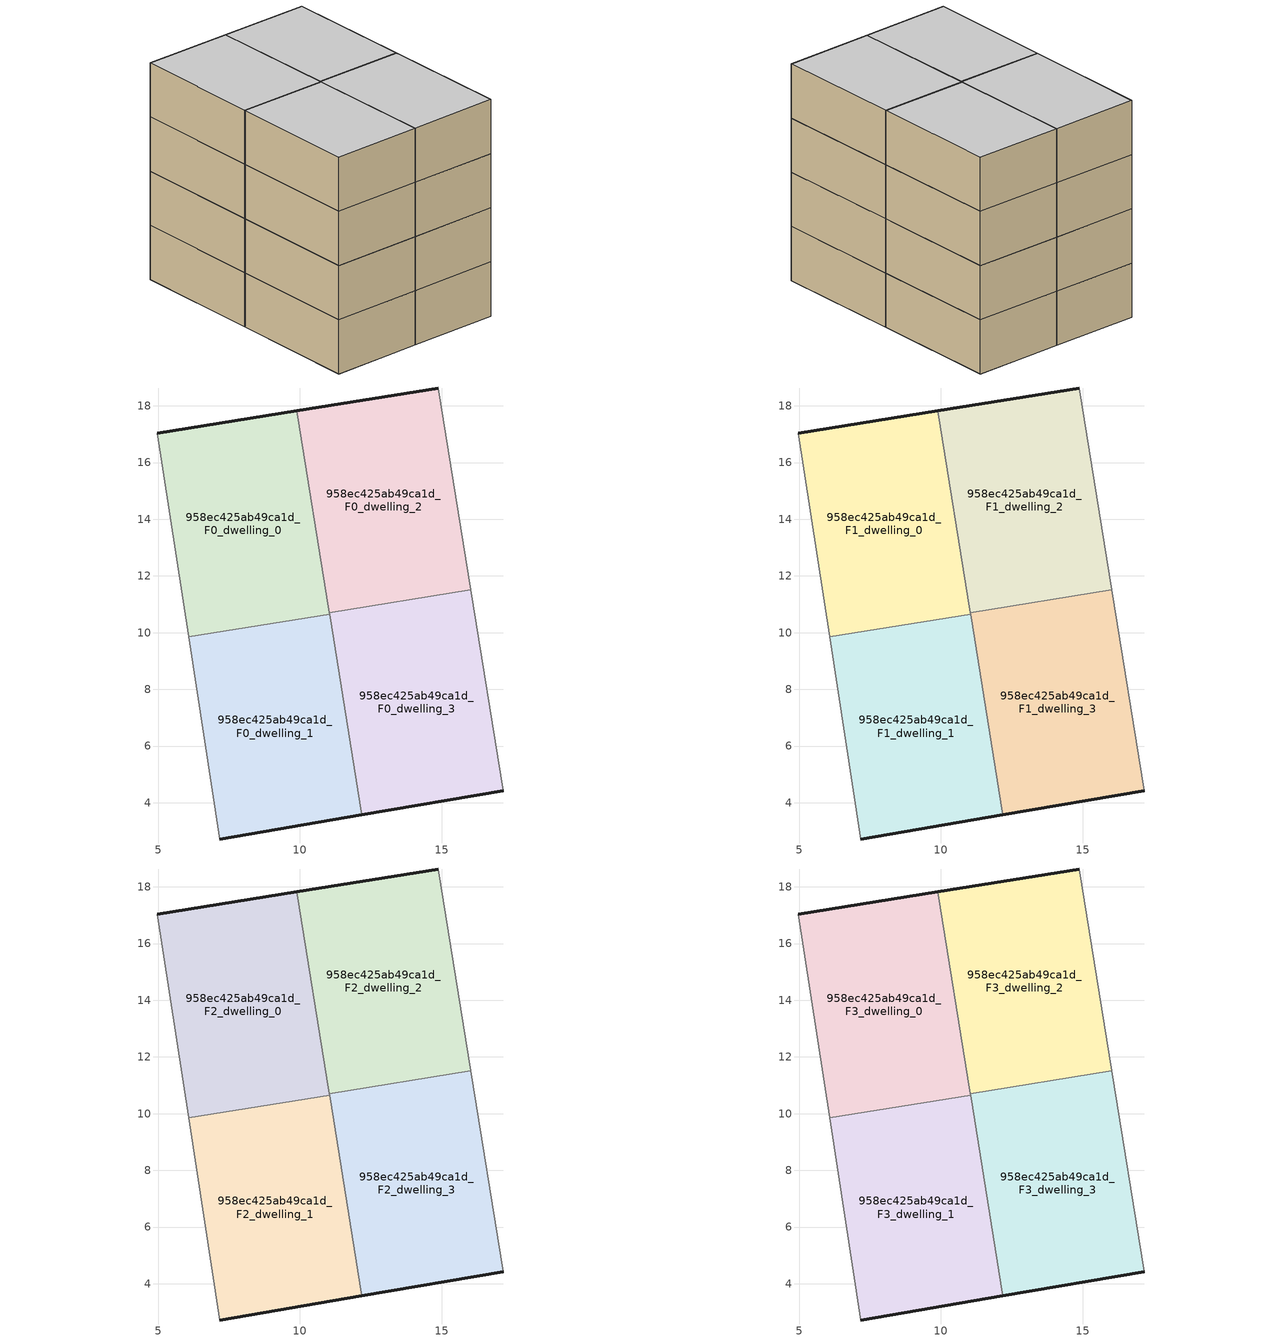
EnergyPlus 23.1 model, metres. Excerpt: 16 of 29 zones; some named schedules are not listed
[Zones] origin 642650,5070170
958ec425ab49ca1d_F0_dwelling_0
 floor ground (EU_floor_Construction): 11.05,10.65 9.89,17.83 4.97,17.03 6.07,9.85 z0
 wall outside (EU_wall_Construction): 4.97,17.03 9.89,17.83 z0:3
 wall adiabatic (EU_wall_Construction): 6.07,9.85 4.97,17.03 z0:3
 wall to 958ec425ab49ca1d_F0_dwelling_1 (EU_wall_Construction): 11.05,10.65 6.07,9.85 z0:3
 wall to 958ec425ab49ca1d_F0_dwelling_2 (EU_wall_Construction): 9.89,17.83 11.04,10.71 z0:3
 wall to 958ec425ab49ca1d_F0_dwelling_3 (EU_wall_Construction): 11.04,10.71 11.05,10.65 z0:3
958ec425ab49ca1d_F0_dwelling_1
 floor ground (EU_floor_Construction): 12.19,3.57 11.05,10.65 6.07,9.85 7.17,2.72 z0
 wall outside (EU_wall_Construction): 12.19,3.57 7.17,2.72 z0:3
 wall adiabatic (EU_wall_Construction): 7.17,2.72 6.07,9.85 z0:3
 wall to 958ec425ab49ca1d_F0_dwelling_3 (EU_wall_Construction): 11.05,10.65 12.19,3.57 z0:3
958ec425ab49ca1d_F0_dwelling_2
 floor ground (EU_floor_Construction): 16.03,11.51 14.88,18.63 9.89,17.83 11.04,10.71 z0
 wall outside (EU_wall_Construction): 9.89,17.83 14.88,18.63 z0:3
 wall adiabatic (EU_wall_Construction): 14.88,18.63 16.03,11.51 z0:3
 wall to 958ec425ab49ca1d_F0_dwelling_3 (EU_wall_Construction): 16.03,11.51 11.04,10.71 z0:3
958ec425ab49ca1d_F0_dwelling_3
 floor ground (EU_floor_Construction): 17.17,4.42 16.03,11.51 11.04,10.71 12.19,3.57 z0
 wall outside (EU_wall_Construction): 17.17,4.42 12.19,3.57 z0:3
 wall adiabatic (EU_wall_Construction): 16.03,11.51 17.17,4.42 z0:3
958ec425ab49ca1d_F1_dwelling_0
 floor to 958ec425ab49ca1d_F0_dwelling_0 (EU_floor_Construction): 11.05,10.65 9.89,17.83 4.97,17.03 6.07,9.85 z3
 wall outside (EU_wall_Construction): 4.97,17.03 9.89,17.83 z3:6
 wall adiabatic (EU_wall_Construction): 6.07,9.85 4.97,17.03 z3:6
 wall to 958ec425ab49ca1d_F1_dwelling_1 (EU_wall_Construction): 11.05,10.65 6.07,9.85 z3:6
 wall to 958ec425ab49ca1d_F1_dwelling_2 (EU_wall_Construction): 9.89,17.83 11.04,10.71 z3:6
 wall to 958ec425ab49ca1d_F1_dwelling_3 (EU_wall_Construction): 11.04,10.71 11.05,10.65 z3:6
958ec425ab49ca1d_F1_dwelling_1
 floor to 958ec425ab49ca1d_F0_dwelling_1 (EU_floor_Construction): 12.19,3.57 11.05,10.65 6.07,9.85 7.17,2.72 z3
 wall outside (EU_wall_Construction): 12.19,3.57 7.17,2.72 z3:6
 wall adiabatic (EU_wall_Construction): 7.17,2.72 6.07,9.85 z3:6
 wall to 958ec425ab49ca1d_F1_dwelling_3 (EU_wall_Construction): 11.05,10.65 12.19,3.57 z3:6
958ec425ab49ca1d_F1_dwelling_2
 floor to 958ec425ab49ca1d_F0_dwelling_2 (EU_floor_Construction): 16.03,11.51 14.88,18.63 9.89,17.83 11.04,10.71 z3
 wall outside (EU_wall_Construction): 9.89,17.83 14.88,18.63 z3:6
 wall adiabatic (EU_wall_Construction): 14.88,18.63 16.03,11.51 z3:6
 wall to 958ec425ab49ca1d_F1_dwelling_3 (EU_wall_Construction): 16.03,11.51 11.04,10.71 z3:6
958ec425ab49ca1d_F1_dwelling_3
 floor to 958ec425ab49ca1d_F0_dwelling_3 (EU_floor_Construction): 17.17,4.42 16.03,11.51 11.04,10.71 12.19,3.57 z3
 wall outside (EU_wall_Construction): 17.17,4.42 12.19,3.57 z3:6
 wall adiabatic (EU_wall_Construction): 16.03,11.51 17.17,4.42 z3:6
958ec425ab49ca1d_F2_dwelling_0
 floor to 958ec425ab49ca1d_F1_dwelling_0 (EU_floor_Construction): 11.05,10.65 9.89,17.83 4.97,17.03 6.07,9.85 z6
 wall outside (EU_wall_Construction): 4.97,17.03 9.89,17.83 z6:9
 wall adiabatic (EU_wall_Construction): 6.07,9.85 4.97,17.03 z6:9
 wall to 958ec425ab49ca1d_F2_dwelling_1 (EU_wall_Construction): 11.05,10.65 6.07,9.85 z6:9
 wall to 958ec425ab49ca1d_F2_dwelling_2 (EU_wall_Construction): 9.89,17.83 11.04,10.71 z6:9
 wall to 958ec425ab49ca1d_F2_dwelling_3 (EU_wall_Construction): 11.04,10.71 11.05,10.65 z6:9
958ec425ab49ca1d_F2_dwelling_1
 floor to 958ec425ab49ca1d_F1_dwelling_1 (EU_floor_Construction): 12.19,3.57 11.05,10.65 6.07,9.85 7.17,2.72 z6
 wall outside (EU_wall_Construction): 12.19,3.57 7.17,2.72 z6:9
 wall adiabatic (EU_wall_Construction): 7.17,2.72 6.07,9.85 z6:9
 wall to 958ec425ab49ca1d_F2_dwelling_3 (EU_wall_Construction): 11.05,10.65 12.19,3.57 z6:9
958ec425ab49ca1d_F2_dwelling_2
 floor to 958ec425ab49ca1d_F1_dwelling_2 (EU_floor_Construction): 16.03,11.51 14.88,18.63 9.89,17.83 11.04,10.71 z6
 wall outside (EU_wall_Construction): 9.89,17.83 14.88,18.63 z6:9
 wall adiabatic (EU_wall_Construction): 14.88,18.63 16.03,11.51 z6:9
 wall to 958ec425ab49ca1d_F2_dwelling_3 (EU_wall_Construction): 16.03,11.51 11.04,10.71 z6:9
958ec425ab49ca1d_F2_dwelling_3
 floor to 958ec425ab49ca1d_F1_dwelling_3 (EU_floor_Construction): 17.17,4.42 16.03,11.51 11.04,10.71 12.19,3.57 z6
 wall outside (EU_wall_Construction): 17.17,4.42 12.19,3.57 z6:9
 wall adiabatic (EU_wall_Construction): 16.03,11.51 17.17,4.42 z6:9
958ec425ab49ca1d_F3_dwelling_0
 floor to 958ec425ab49ca1d_F2_dwelling_0 (EU_floor_Construction): 11.05,10.65 9.89,17.83 4.97,17.03 6.07,9.85 z9
 wall outside (EU_wall_Construction): 4.97,17.03 9.89,17.83 z9:12
 wall adiabatic (EU_wall_Construction): 6.07,9.85 4.97,17.03 z9:12
 wall to 958ec425ab49ca1d_F3_dwelling_1 (EU_wall_Construction): 11.05,10.65 6.07,9.85 z9:12
 wall to 958ec425ab49ca1d_F3_dwelling_2 (EU_wall_Construction): 9.89,17.83 11.04,10.71 z9:12
 wall to 958ec425ab49ca1d_F3_dwelling_3 (EU_wall_Construction): 11.04,10.71 11.05,10.65 z9:12
 ceiling to 958ec425ab49ca1d_F4_dwelling_0 (EU_floor_Construction): 9.89,17.83 11.05,10.65 6.07,9.85 4.97,17.03 z12
958ec425ab49ca1d_F3_dwelling_1
 floor to 958ec425ab49ca1d_F2_dwelling_1 (EU_floor_Construction): 12.19,3.57 11.05,10.65 6.07,9.85 7.17,2.72 z9
 wall outside (EU_wall_Construction): 12.19,3.57 7.17,2.72 z9:12
 wall adiabatic (EU_wall_Construction): 7.17,2.72 6.07,9.85 z9:12
 wall to 958ec425ab49ca1d_F3_dwelling_3 (EU_wall_Construction): 11.05,10.65 12.19,3.57 z9:12
 ceiling to 958ec425ab49ca1d_F4_dwelling_1 (EU_floor_Construction): 11.05,10.65 12.19,3.57 7.17,2.72 6.07,9.85 z12
958ec425ab49ca1d_F3_dwelling_2
 floor to 958ec425ab49ca1d_F2_dwelling_2 (EU_floor_Construction): 16.03,11.51 14.88,18.63 9.89,17.83 11.04,10.71 z9
 wall outside (EU_wall_Construction): 9.89,17.83 14.88,18.63 z9:12
 wall adiabatic (EU_wall_Construction): 14.88,18.63 16.03,11.51 z9:12
 wall to 958ec425ab49ca1d_F3_dwelling_3 (EU_wall_Construction): 16.03,11.51 11.04,10.71 z9:12
 ceiling to 958ec425ab49ca1d_F4_dwelling_2 (EU_floor_Construction): 14.88,18.63 16.03,11.51 11.04,10.71 9.89,17.83 z12
958ec425ab49ca1d_F3_dwelling_3
 floor to 958ec425ab49ca1d_F2_dwelling_3 (EU_floor_Construction): 17.17,4.42 16.03,11.51 11.04,10.71 12.19,3.57 z9
 wall outside (EU_wall_Construction): 17.17,4.42 12.19,3.57 z9:12
 wall adiabatic (EU_wall_Construction): 16.03,11.51 17.17,4.42 z9:12
 ceiling to 958ec425ab49ca1d_F4_dwelling_3 (EU_floor_Construction): 16.03,11.51 17.17,4.42 12.19,3.57 11.04,10.71 z12
[Building]
EU S2 Campaign: North Axis=0; Terrain=City; Solar Distribution=FullExterior
[Site:Location]
Lyon-Bron: Latitude=45.75; Longitude=5; Time Zone=1; Elevation=198
[SizingPeriod:WeatherFileDays]
AnnualSizingPeriod: Begin Month=1; Begin Day of Month=1; End Month=12; End Day of Month=31; Day of Week for Start Day=Monday; Use Weather File Daylight Saving Period=No; Use Weather File Rain and Snow Indicators=No
[MATERIAL]
EU_InternalMass_Material: Roughness=MediumRough; Thickness=0.1; Conductivity=1; Density=1800; Specific Heat=900; Thermal Absorptance=0.9; Solar Absorptance=0.7; Visible Absorptance=0.7
[MATERIAL:NOMASS] Roughness=MediumRough; Thermal Absorptance=0.9; Solar Absorptance=0.7; Visible Absorptance=0.7
Name | Thermal Resistance
EU_wall_NoMass | 0.776494
EU_floor_NoMass | 0.421597
[CONSTRUCTION]
EU_wall_Construction: EU_wall_NoMass
EU_floor_Construction: EU_floor_NoMass
EU_InternalMass_Construction: EU_InternalMass_Material
[ZONE] Type=1; Multiplier=1; Ceiling Height=autocalculate; Floor Area=autocalculate; Part of Total Floor Area=Yes
Name | Volume
958ec425ab49ca1d_F0_dwelling_0 | 109.279
958ec425ab49ca1d_F1_dwelling_0; 958ec425ab49ca1d_F2_dwelling_0; 958ec425ab49ca1d_F3_dwelling_0 | 109.28
958ec425ab49ca1d_F0_dwelling_1; 958ec425ab49ca1d_F1_dwelling_1; 958ec425ab49ca1d_F2_dwelling_1; 958ec425ab49ca1d_F3_dwelling_1 | 109.291
958ec425ab49ca1d_F0_dwelling_2; 958ec425ab49ca1d_F1_dwelling_2; 958ec425ab49ca1d_F2_dwelling_2; 958ec425ab49ca1d_F3_dwelling_2 | 109.285
958ec425ab49ca1d_F0_dwelling_3 | 109.276
958ec425ab49ca1d_F1_dwelling_3; 958ec425ab49ca1d_F2_dwelling_3; 958ec425ab49ca1d_F3_dwelling_3 | 109.277
[INTERNALMASS] Construction=EU_InternalMass_Construction
Name | Zone or ZoneList | Surface Area
958ec425ab49ca1d_F0_dwelling_0_EU_InternalMass | 958ec425ab49ca1d_F0_dwelling_0 | 36.4265
958ec425ab49ca1d_F0_dwelling_1_EU_InternalMass | 958ec425ab49ca1d_F0_dwelling_1 | 36.4305
958ec425ab49ca1d_F0_dwelling_2_EU_InternalMass | 958ec425ab49ca1d_F0_dwelling_2 | 36.4284
958ec425ab49ca1d_F0_dwelling_3_EU_InternalMass | 958ec425ab49ca1d_F0_dwelling_3 | 36.4254
958ec425ab49ca1d_F1_dwelling_0_EU_InternalMass | 958ec425ab49ca1d_F1_dwelling_0 | 36.4265
958ec425ab49ca1d_F1_dwelling_1_EU_InternalMass | 958ec425ab49ca1d_F1_dwelling_1 | 36.4305
958ec425ab49ca1d_F1_dwelling_2_EU_InternalMass | 958ec425ab49ca1d_F1_dwelling_2 | 36.4284
958ec425ab49ca1d_F1_dwelling_3_EU_InternalMass | 958ec425ab49ca1d_F1_dwelling_3 | 36.4254
958ec425ab49ca1d_F2_dwelling_0_EU_InternalMass | 958ec425ab49ca1d_F2_dwelling_0 | 36.4265
958ec425ab49ca1d_F2_dwelling_1_EU_InternalMass | 958ec425ab49ca1d_F2_dwelling_1 | 36.4305
958ec425ab49ca1d_F2_dwelling_2_EU_InternalMass | 958ec425ab49ca1d_F2_dwelling_2 | 36.4284
958ec425ab49ca1d_F2_dwelling_3_EU_InternalMass | 958ec425ab49ca1d_F2_dwelling_3 | 36.4254
958ec425ab49ca1d_F3_dwelling_0_EU_InternalMass | 958ec425ab49ca1d_F3_dwelling_0 | 36.4265
958ec425ab49ca1d_F3_dwelling_1_EU_InternalMass | 958ec425ab49ca1d_F3_dwelling_1 | 36.4305
958ec425ab49ca1d_F3_dwelling_2_EU_InternalMass | 958ec425ab49ca1d_F3_dwelling_2 | 36.4284
958ec425ab49ca1d_F3_dwelling_3_EU_InternalMass | 958ec425ab49ca1d_F3_dwelling_3 | 36.4254
[OTHEREQUIPMENT] Fuel Type=Electricity; Design Level Calculation Method=Watts/Area; Power per Zone Floor Area=1; Fraction Latent=0; Fraction Radiant=0; Fraction Lost=0; Carbon Dioxide Generation Rate=0; EndUse Subcategory=EU_Step8_InternalGains
Name | Zone or ZoneList or Space or SpaceList | Schedule
EU_Step8_InternalGain_958ec425ab49ca1d_F0_dwelling_0_f000 | 958ec425ab49ca1d_F0_dwelling_0 | EU_Step8_GainSchedule_958ec425ab49ca1d_F0_dwelling_0_f000
EU_Step8_InternalGain_958ec425ab49ca1d_F0_dwelling_1_f000 | 958ec425ab49ca1d_F0_dwelling_1 | EU_Step8_GainSchedule_958ec425ab49ca1d_F0_dwelling_1_f000
EU_Step8_InternalGain_958ec425ab49ca1d_F0_dwelling_2_f000 | 958ec425ab49ca1d_F0_dwelling_2 | EU_Step8_GainSchedule_958ec425ab49ca1d_F0_dwelling_2_f000
EU_Step8_InternalGain_958ec425ab49ca1d_F0_dwelling_3_f000 | 958ec425ab49ca1d_F0_dwelling_3 | EU_Step8_GainSchedule_958ec425ab49ca1d_F0_dwelling_3_f000
EU_Step8_InternalGain_958ec425ab49ca1d_F1_dwelling_0_f000 | 958ec425ab49ca1d_F1_dwelling_0 | EU_Step8_GainSchedule_958ec425ab49ca1d_F1_dwelling_0_f000
EU_Step8_InternalGain_958ec425ab49ca1d_F1_dwelling_1_f000 | 958ec425ab49ca1d_F1_dwelling_1 | EU_Step8_GainSchedule_958ec425ab49ca1d_F1_dwelling_1_f000
EU_Step8_InternalGain_958ec425ab49ca1d_F1_dwelling_2_f000 | 958ec425ab49ca1d_F1_dwelling_2 | EU_Step8_GainSchedule_958ec425ab49ca1d_F1_dwelling_2_f000
EU_Step8_InternalGain_958ec425ab49ca1d_F1_dwelling_3_f000 | 958ec425ab49ca1d_F1_dwelling_3 | EU_Step8_GainSchedule_958ec425ab49ca1d_F1_dwelling_3_f000
EU_Step8_InternalGain_958ec425ab49ca1d_F2_dwelling_0_f000 | 958ec425ab49ca1d_F2_dwelling_0 | EU_Step8_GainSchedule_958ec425ab49ca1d_F2_dwelling_0_f000
EU_Step8_InternalGain_958ec425ab49ca1d_F2_dwelling_1_f000 | 958ec425ab49ca1d_F2_dwelling_1 | EU_Step8_GainSchedule_958ec425ab49ca1d_F2_dwelling_1_f000
EU_Step8_InternalGain_958ec425ab49ca1d_F2_dwelling_2_f000 | 958ec425ab49ca1d_F2_dwelling_2 | EU_Step8_GainSchedule_958ec425ab49ca1d_F2_dwelling_2_f000
EU_Step8_InternalGain_958ec425ab49ca1d_F2_dwelling_3_f000 | 958ec425ab49ca1d_F2_dwelling_3 | EU_Step8_GainSchedule_958ec425ab49ca1d_F2_dwelling_3_f000
EU_Step8_InternalGain_958ec425ab49ca1d_F3_dwelling_0_f000 | 958ec425ab49ca1d_F3_dwelling_0 | EU_Step8_GainSchedule_958ec425ab49ca1d_F3_dwelling_0_f000
EU_Step8_InternalGain_958ec425ab49ca1d_F3_dwelling_1_f000 | 958ec425ab49ca1d_F3_dwelling_1 | EU_Step8_GainSchedule_958ec425ab49ca1d_F3_dwelling_1_f000
EU_Step8_InternalGain_958ec425ab49ca1d_F3_dwelling_2_f000 | 958ec425ab49ca1d_F3_dwelling_2 | EU_Step8_GainSchedule_958ec425ab49ca1d_F3_dwelling_2_f000
EU_Step8_InternalGain_958ec425ab49ca1d_F3_dwelling_3_f000 | 958ec425ab49ca1d_F3_dwelling_3 | EU_Step8_GainSchedule_958ec425ab49ca1d_F3_dwelling_3_f000
[ZONEVENTILATION:DESIGNFLOWRATE] Schedule=EU_AlwaysOn; Design Flow Rate Calculation Method=AirChanges/Hour; Air Changes per Hour=0.693814; Ventilation Type=Natural; Fan Pressure Rise=0; Fan Total Efficiency=1; Constant Term Coefficient=1; Temperature Term Coefficient=0; Velocity Term Coefficient=0; Velocity Squared Term Coefficient=0; Minimum Indoor Temperature=-100; Maximum Indoor Temperature=100; Delta Temperature=-100; Minimum Outdoor Temperature=-100; Maximum Outdoor Temperature=100; Maximum Wind Speed=40
Name | Zone or ZoneList or Space or SpaceList
EU_ConstantAir_958ec425ab49ca1d_F0_dwelling_0 | 958ec425ab49ca1d_F0_dwelling_0
EU_ConstantAir_958ec425ab49ca1d_F0_dwelling_1 | 958ec425ab49ca1d_F0_dwelling_1
EU_ConstantAir_958ec425ab49ca1d_F0_dwelling_2 | 958ec425ab49ca1d_F0_dwelling_2
EU_ConstantAir_958ec425ab49ca1d_F0_dwelling_3 | 958ec425ab49ca1d_F0_dwelling_3
EU_ConstantAir_958ec425ab49ca1d_F1_dwelling_0 | 958ec425ab49ca1d_F1_dwelling_0
EU_ConstantAir_958ec425ab49ca1d_F1_dwelling_1 | 958ec425ab49ca1d_F1_dwelling_1
EU_ConstantAir_958ec425ab49ca1d_F1_dwelling_2 | 958ec425ab49ca1d_F1_dwelling_2
EU_ConstantAir_958ec425ab49ca1d_F1_dwelling_3 | 958ec425ab49ca1d_F1_dwelling_3
EU_ConstantAir_958ec425ab49ca1d_F2_dwelling_0 | 958ec425ab49ca1d_F2_dwelling_0
EU_ConstantAir_958ec425ab49ca1d_F2_dwelling_1 | 958ec425ab49ca1d_F2_dwelling_1
EU_ConstantAir_958ec425ab49ca1d_F2_dwelling_2 | 958ec425ab49ca1d_F2_dwelling_2
EU_ConstantAir_958ec425ab49ca1d_F2_dwelling_3 | 958ec425ab49ca1d_F2_dwelling_3
EU_ConstantAir_958ec425ab49ca1d_F3_dwelling_0 | 958ec425ab49ca1d_F3_dwelling_0
EU_ConstantAir_958ec425ab49ca1d_F3_dwelling_1 | 958ec425ab49ca1d_F3_dwelling_1
EU_ConstantAir_958ec425ab49ca1d_F3_dwelling_2 | 958ec425ab49ca1d_F3_dwelling_2
EU_ConstantAir_958ec425ab49ca1d_F3_dwelling_3 | 958ec425ab49ca1d_F3_dwelling_3
[HVACTEMPLATE:THERMOSTAT] Constant Heating Setpoint=20; Constant Cooling Setpoint=50
EU_HeatOnly_958ec425ab49ca1d_F0_dwelling_0; EU_HeatOnly_958ec425ab49ca1d_F0_dwelling_1; EU_HeatOnly_958ec425ab49ca1d_F0_dwelling_2; EU_HeatOnly_958ec425ab49ca1d_F0_dwelling_3; EU_HeatOnly_958ec425ab49ca1d_F1_dwelling_0; EU_HeatOnly_958ec425ab49ca1d_F1_dwelling_1; EU_HeatOnly_958ec425ab49ca1d_F1_dwelling_2; EU_HeatOnly_958ec425ab49ca1d_F1_dwelling_3; EU_HeatOnly_958ec425ab49ca1d_F2_dwelling_0; EU_HeatOnly_958ec425ab49ca1d_F2_dwelling_1; EU_HeatOnly_958ec425ab49ca1d_F2_dwelling_2; EU_HeatOnly_958ec425ab49ca1d_F2_dwelling_3; EU_HeatOnly_958ec425ab49ca1d_F3_dwelling_0; EU_HeatOnly_958ec425ab49ca1d_F3_dwelling_1; EU_HeatOnly_958ec425ab49ca1d_F3_dwelling_2; EU_HeatOnly_958ec425ab49ca1d_F3_dwelling_3; EU_HeatOnly_958ec425ab49ca1d_F4_dwelling_0; EU_HeatOnly_958ec425ab49ca1d_F4_dwelling_1; EU_HeatOnly_958ec425ab49ca1d_F4_dwelling_2; EU_HeatOnly_958ec425ab49ca1d_F4_dwelling_3; EU_HeatOnly_958ec425ab49ca1d_F5_dwelling_0; EU_HeatOnly_958ec425ab49ca1d_F5_dwelling_1; EU_HeatOnly_958ec425ab49ca1d_F5_dwelling_2; EU_HeatOnly_958ec425ab49ca1d_F6_dwelling_0; EU_HeatOnly_958ec425ab49ca1d_F6_dwelling_1; EU_HeatOnly_958ec425ab49ca1d_F6_dwelling_2; EU_HeatOnly_958ec425ab49ca1d_F7_dwelling_0; EU_HeatOnly_958ec425ab49ca1d_F7_dwelling_1; EU_HeatOnly_958ec425ab49ca1d_F7_dwelling_2
[HVACTEMPLATE:ZONE:IDEALLOADSAIRSYSTEM] System Availability Schedule=EU_AlwaysOn; Maximum Heating Supply Air Temperature=50; Minimum Cooling Supply Air Temperature=13; Maximum Heating Supply Air Humidity Ratio=0.0156; Minimum Cooling Supply Air Humidity Ratio=0.0077; Heating Limit=NoLimit; Cooling Limit=NoLimit; Heating Availability Schedule=EU_AlwaysOn; Cooling Availability Schedule=EU_CoolingOff; Dehumidification Control Type=ConstantSensibleHeatRatio; Cooling Sensible Heat Ratio=0.7; Dehumidification Setpoint=60; Humidification Control Type=None; Humidification Setpoint=30; Outdoor Air Method=None; Outdoor Air Flow Rate per Person=0.00944; Outdoor Air Flow Rate per Zone Floor Area=0; Outdoor Air Flow Rate per Zone=0; Demand Controlled Ventilation Type=None; Outdoor Air Economizer Type=NoEconomizer; Heat Recovery Type=None; Sensible Heat Recovery Effectiveness=0.7; Latent Heat Recovery Effectiveness=0.65
Name | Template Thermostat
958ec425ab49ca1d_F0_dwelling_0 | EU_HeatOnly_958ec425ab49ca1d_F0_dwelling_0
958ec425ab49ca1d_F0_dwelling_1 | EU_HeatOnly_958ec425ab49ca1d_F0_dwelling_1
958ec425ab49ca1d_F0_dwelling_2 | EU_HeatOnly_958ec425ab49ca1d_F0_dwelling_2
958ec425ab49ca1d_F0_dwelling_3 | EU_HeatOnly_958ec425ab49ca1d_F0_dwelling_3
958ec425ab49ca1d_F1_dwelling_0 | EU_HeatOnly_958ec425ab49ca1d_F1_dwelling_0
958ec425ab49ca1d_F1_dwelling_1 | EU_HeatOnly_958ec425ab49ca1d_F1_dwelling_1
958ec425ab49ca1d_F1_dwelling_2 | EU_HeatOnly_958ec425ab49ca1d_F1_dwelling_2
